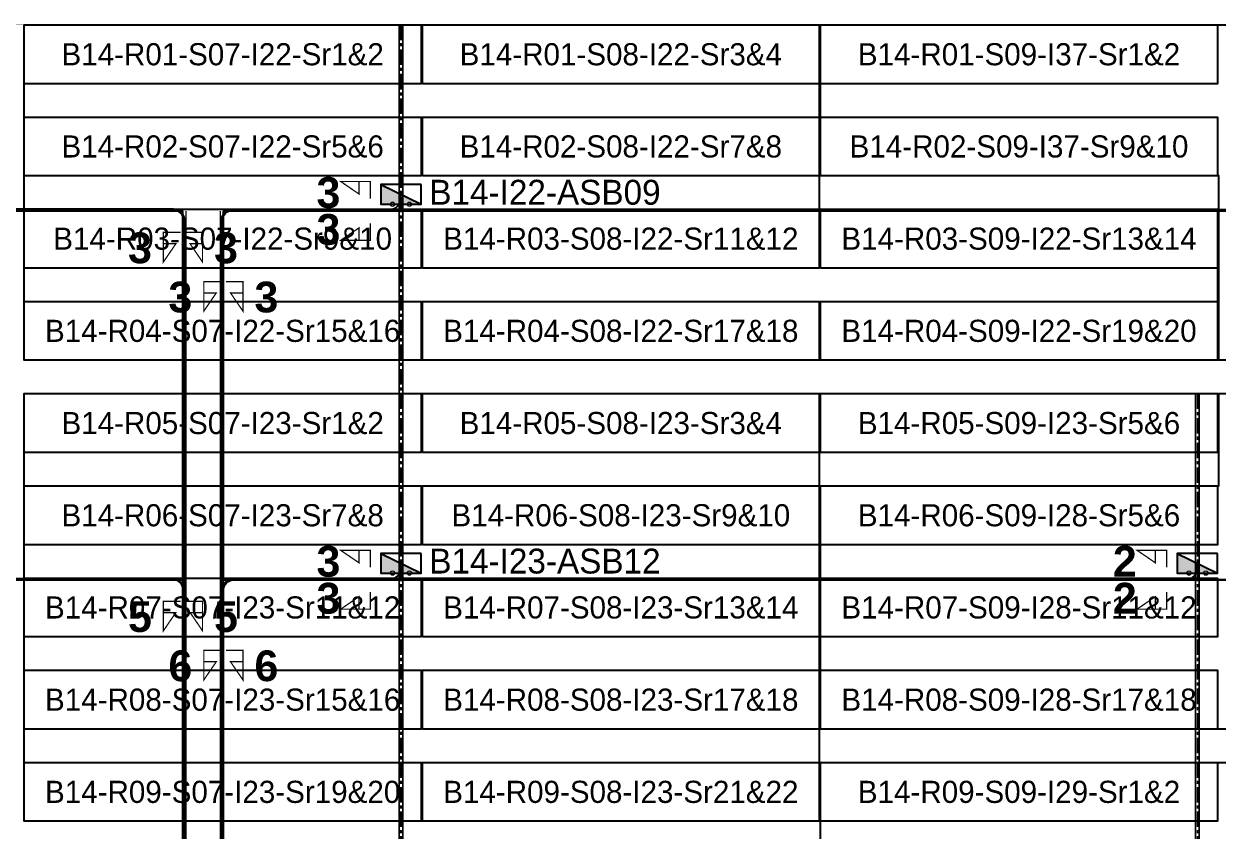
# Model space of a CAD drawing. Header units: metres. Extents: x 529524 to 529977, y 2674144 to 2674419.
# Drawn here: x 529718.4 to 529815.5, y 2674353.5 to 2674419.2 of the extents above; entities that cross this region are included whole.
import ezdxf
from ezdxf.enums import TextEntityAlignment as Align

# ---------------------------------------------------------------- set-up
doc = ezdxf.new("R2010")
doc.units = ezdxf.units.M
doc.linetypes.add('CENTER', pattern=[2, 1.25, -0.25, 0.25, -0.25])
doc.layers.add('Boundary-12.5 MW Block', color=6, linetype='Continuous', lineweight=9)
doc.layers.add('PILE', color=1, linetype='Continuous', lineweight=15)
for name, color, linetype in [('DC Trench BL-14', 40, 'Continuous'), ('E-Inverter Grouping', 2, 'Continuous'), ('Inverter Block-14', 7, 'Continuous'), ('LT Cable(AG) INV to LT Panel BL-14', 2, 'Continuous'), ('Messenger Wire Block-13 (Master Path)', 30, 'Continuous'), ('Messenger Wire Block-14 (MW Path)', 191, 'Continuous'), ('MMS Table Block-14', 8, 'Continuous'), ('Plan Line - DC BL-14', 40, 'Continuous'), ('Section Marking BL-14', 2, 'Continuous')]:
    doc.layers.add(name, color=color, linetype=linetype)
doc.styles.add('BoldTextStyle', font='arialbd.ttf')
doc.styles.get("Standard").update_dxf_attribs({"font": 'Adani Regular.ttf'})

# ---------------------------------------------------------------- blocks, each defined once
blk = doc.blocks.new('MMS Table (32.292 x 4.788)')
at = {"color": 0}
blk.add_lwpolyline([(0, -0.002), (0, 4.786), (32.292, 4.786), (32.292, -0.002)], close=True, dxfattribs=at)
at = {"color": 7}
blk.add_attdef('ID1', text='', height=1.8, dxfattribs=at).set_placement((16.146, 2.392), align=Align.MIDDLE_CENTER)
blk = doc.blocks.new('Inverter Block')
h = blk.add_hatch(color=0)
h.dxf.hatch_style = 1
h.paths.add_polyline_path([(-1.456, 2.269), (-1.456, 0.846), (1.456, 0.846)])
at = {"color": 0}
blk.add_lwpolyline([(1.456, 2.269), (-1.456, 2.269), (-1.456, 0.846), (1.456, 0.846)], close=True, dxfattribs=at)
blk.add_lwpolyline([(-1.456, 2.269), (1.456, 0.846)], dxfattribs=at)
at = {"layer": 'PILE'}
for centre in [(-0.613, 0.846), (0.613, 0.846)]:
    blk.add_circle(centre, 0.156, dxfattribs=at)
at = {"color": 7}
blk.add_attdef('ID', (-1.456, 3.006), '', height=1.8, dxfattribs=at)

msp = doc.modelspace()

# ---------------------------------------------------------------- linework, layer by layer
at = {"layer": 'Boundary-12.5 MW Block', "const_width": 0.05}
msp.add_lwpolyline([(529524.047, 2674419.077), (529945.043, 2674419.077), (529945.043, 2674411.577), (529977.435, 2674411.577), (529977.435, 2674144.289), (529524.047, 2674144.289)], close=True, dxfattribs=at)
at = {"layer": 'DC Trench BL-14', "color": 40, "const_width": 0.15}
for points in [[(529749.202, 2674419.077), (529748.902, 2674419.077), (529748.902, 2674316.791), (529749.202, 2674316.791)], [(529813.986, 2674389.077), (529813.686, 2674389.077), (529813.686, 2674279.289), (529813.986, 2674279.289)]]:
    msp.add_lwpolyline(points, close=True, dxfattribs=at)
at = {"layer": 'E-Inverter Grouping', "color": 3}
msp.add_lwpolyline([(529783.083, 2674404.077), (529815.475, 2674404.077), (529815.475, 2674391.789), (529718.399, 2674391.789), (529718.399, 2674419.077), (529783.083, 2674419.077)], close=True, dxfattribs=at)
at = {"layer": 'E-Inverter Grouping'}
for points in [[(529912.651, 2674419.077), (529912.651, 2674414.289), (529880.259, 2674414.289), (529880.259, 2674391.789), (529815.575, 2674391.789), (529815.575, 2674406.789), (529783.183, 2674406.789), (529783.183, 2674419.077)], [(529783.083, 2674384.289), (529783.083, 2674354.289), (529718.399, 2674354.289), (529718.399, 2674389.077), (529815.475, 2674389.077), (529815.475, 2674384.289)], [(529880.259, 2674361.789), (529783.183, 2674361.789), (529783.183, 2674381.577), (529815.575, 2674381.577), (529815.575, 2674389.077), (529880.259, 2674389.077)], [(529783.183, 2674331.789), (529783.183, 2674359.077), (529880.259, 2674359.077), (529880.259, 2674339.289), (529847.867, 2674339.289), (529847.867, 2674331.789)]]:
    msp.add_lwpolyline(points, close=True, dxfattribs=at)
at = {"layer": 'LT Cable(AG) INV to LT Panel BL-14'}
for points in [[(529741.448, 2674301.775), (529741.082, 2674301.825, -0.182451), (529740.49, 2674302.056), (529739.478, 2674302.968, 0.185325), (529738.876, 2674303.199), (529732.633, 2674303.199, -0.414214), (529731.733, 2674304.099), (529731.733, 2674314.957, 0.065293), (529731.702, 2674315.189), (529731.436, 2674316.186, -0.065293), (529731.406, 2674316.418), (529731.406, 2674403.125, 0.414214), (529730.506, 2674404.025), (529558.978, 2674404.025, -0.414214), (529558.078, 2674404.925), (529558.078, 2674405.19)], [(529741.448, 2674301.8), (529741.082, 2674301.85, -0.182451), (529740.49, 2674302.081), (529739.478, 2674302.993, 0.185325), (529738.876, 2674303.224), (529732.658, 2674303.224, -0.414214), (529731.758, 2674304.124), (529731.758, 2674314.96, 0.065293), (529731.727, 2674315.192), (529731.461, 2674316.189, -0.065293), (529731.431, 2674316.421), (529731.431, 2674403.15, 0.414214), (529730.531, 2674404.05), (529623.762, 2674404.05, -0.414214), (529622.862, 2674404.95), (529622.862, 2674405.19)], [(529741.448, 2674301.825), (529741.082, 2674301.875, -0.182451), (529740.49, 2674302.106), (529739.478, 2674303.018, 0.185325), (529738.876, 2674303.249), (529732.683, 2674303.249, -0.414214), (529731.783, 2674304.149), (529731.783, 2674314.963, 0.065293), (529731.752, 2674315.195), (529731.486, 2674316.193, -0.065293), (529731.456, 2674316.425), (529731.456, 2674403.175, 0.414214), (529730.556, 2674404.075), (529688.546, 2674404.075, -0.414214), (529687.646, 2674404.975), (529687.646, 2674405.19)], [(529741.248, 2674301.729), (529741.757, 2674302.867, 0.105528), (529741.836, 2674303.235), (529741.836, 2674306.203, 0.221878), (529741.514, 2674306.893), (529734.891, 2674312.442, -0.221878), (529734.569, 2674313.132), (529734.569, 2674314.97, 0.019701), (529734.566, 2674315.041), (529734.471, 2674316.248, -0.019701), (529734.468, 2674316.319), (529734.468, 2674403.175, -0.414214), (529735.368, 2674404.075), (529748.153, 2674404.075, 0.414214), (529749.053, 2674404.975), (529749.053, 2674405.19)], [(529743.439, 2674301.725), (529741.082, 2674301.775, -0.182451), (529740.49, 2674302.006), (529739.478, 2674302.918, 0.185325), (529738.876, 2674303.149), (529732.583, 2674303.149, -0.414214), (529731.683, 2674304.049), (529731.683, 2674314.95, 0.065293), (529731.652, 2674315.182), (529731.386, 2674316.18, -0.065293), (529731.356, 2674316.412), (529731.356, 2674373.075, 0.414214), (529730.456, 2674373.975), (529591.37, 2674373.975, -0.414214), (529590.47, 2674374.875), (529590.47, 2674375.19)], [(529743.439, 2674301.75), (529741.082, 2674301.8, -0.182451), (529740.49, 2674302.031), (529739.478, 2674302.943, 0.185325), (529738.876, 2674303.174), (529732.608, 2674303.174, -0.414214), (529731.708, 2674304.074), (529731.708, 2674314.953, 0.065293), (529731.677, 2674315.185), (529731.411, 2674316.183, -0.065293), (529731.381, 2674316.415), (529731.381, 2674373.1, 0.414214), (529730.481, 2674374), (529688.596, 2674374, -0.414214), (529687.696, 2674374.9), (529687.696, 2674375.19)]]:
    msp.add_lwpolyline(points, format="xyb", dxfattribs=at)
at = {"layer": 'LT Cable(AG) INV to LT Panel BL-14', "color": 5}
for points in [[(529742.47, 2674302.21, -0.320888), (529741.861, 2674303.061), (529741.861, 2674306.214, 0.221878), (529741.539, 2674306.904), (529734.916, 2674312.454, -0.221878), (529734.594, 2674313.144), (529734.594, 2674314.971, 0.019701), (529734.591, 2674315.042), (529734.496, 2674316.249, -0.019701), (529734.493, 2674316.32), (529734.493, 2674403.15, -0.414214), (529735.393, 2674404.05), (529845.329, 2674404.05, 0.414214), (529846.229, 2674404.95), (529846.229, 2674405.19)], [(529742.47, 2674302.243, -0.312772), (529741.886, 2674303.086), (529741.886, 2674306.226, 0.221878), (529741.564, 2674306.916), (529734.941, 2674312.466, -0.221878), (529734.619, 2674313.155), (529734.619, 2674314.972, 0.019701), (529734.616, 2674315.043), (529734.521, 2674316.25, -0.019701), (529734.518, 2674316.321), (529734.518, 2674403.125, -0.414214), (529735.418, 2674404.025), (529910.113, 2674404.025, 0.414214), (529911.013, 2674404.925), (529911.013, 2674405.19)], [(529742.47, 2674302.278, -0.304603), (529741.911, 2674303.111), (529741.911, 2674306.238, 0.221878), (529741.589, 2674306.928), (529734.966, 2674312.477, -0.221878), (529734.644, 2674313.167), (529734.644, 2674314.973, 0.019701), (529734.641, 2674315.044), (529734.546, 2674316.251, -0.019701), (529734.543, 2674316.322), (529734.543, 2674373.1, -0.414214), (529735.443, 2674374), (529748.153, 2674374, 0.414214), (529749.053, 2674374.9), (529749.053, 2674375.19)], [(529742.47, 2674302.314, -0.296371), (529741.936, 2674303.136), (529741.936, 2674306.249, 0.221878), (529741.614, 2674306.939), (529734.991, 2674312.489, -0.221878), (529734.669, 2674313.179), (529734.669, 2674314.974, 0.019701), (529734.666, 2674315.044), (529734.571, 2674316.252, -0.019701), (529734.568, 2674316.323), (529734.568, 2674373.075, -0.414214), (529735.468, 2674373.975), (529812.937, 2674373.975, 0.414214), (529813.837, 2674374.875), (529813.837, 2674375.19)], [(529744.539, 2674302.261), (529742.861, 2674302.261, -0.414214), (529741.961, 2674303.161), (529741.961, 2674306.261, 0.221878), (529741.639, 2674306.951), (529735.016, 2674312.501, -0.221878), (529734.694, 2674313.19), (529734.694, 2674314.975, 0.019701), (529734.691, 2674315.045), (529734.596, 2674316.253, -0.019701), (529734.593, 2674316.324), (529734.593, 2674373.05, -0.414214), (529735.493, 2674373.95), (529910.113, 2674373.95, 0.414214), (529911.013, 2674374.85), (529911.013, 2674375.19)]]:
    msp.add_lwpolyline(points, format="xyb", dxfattribs=at)
at = {"layer": 'Messenger Wire Block-13 (Master Path)'}
for points in [[(529556.439, 2674403.937), (529731.318, 2674403.937)], [(529731.318, 2674316.289), (529731.318, 2674403.937)], [(529734.605, 2674316.289), (529734.605, 2674403.937)], [(529734.605, 2674403.937), (529912.651, 2674403.937)], [(529588.831, 2674373.937), (529731.318, 2674373.937)], [(529734.605, 2674373.937), (529912.651, 2674373.937)]]:
    msp.add_lwpolyline(points, dxfattribs=at)
at = {"layer": 'Messenger Wire Block-14 (MW Path)', "const_width": 0.1}
for points in [[(529556.439, 2674403.937), (529731.318, 2674403.937)], [(529731.568, 2674316.289), (529731.568, 2674403.937)], [(529734.355, 2674316.289), (529734.355, 2674403.937)], [(529734.605, 2674403.937), (529912.651, 2674403.937)], [(529588.831, 2674373.937), (529731.318, 2674373.937)], [(529734.605, 2674373.937), (529912.651, 2674373.937)]]:
    msp.add_lwpolyline(points, dxfattribs=at)
at = {"layer": 'Plan Line - DC BL-14', "color": 6, "linetype": 'CENTER'}
for points in [[(529749.053, 2674419.077), (529749.053, 2674316.791)], [(529813.837, 2674389.077), (529813.837, 2674279.289)]]:
    msp.add_lwpolyline(points, dxfattribs=at)
at = {"layer": 'Section Marking BL-14', "color": 94, "lineweight": 35, "true_color": 0x00a500, "const_width": 0.1}
for points in [[(529746.553, 2674404.937), (529746.553, 2674406.327), (529744.153, 2674406.327), (529745.633, 2674405.317), (529745.633, 2674406.327)], [(529731.118, 2674402.187), (529729.728, 2674402.187), (529729.728, 2674399.787), (529730.738, 2674401.267), (529729.728, 2674401.267)], [(529731.518, 2674402.187), (529732.908, 2674402.187), (529732.908, 2674399.787), (529731.898, 2674401.267), (529732.908, 2674401.267)], [(529746.553, 2674402.937), (529746.553, 2674401.547), (529744.153, 2674401.547), (529745.633, 2674402.557), (529745.633, 2674401.547)], [(529734.405, 2674398.187), (529733.015, 2674398.187), (529733.015, 2674395.787), (529734.025, 2674397.267), (529733.015, 2674397.267)], [(529734.805, 2674398.187), (529736.195, 2674398.187), (529736.195, 2674395.787), (529735.185, 2674397.267), (529736.195, 2674397.267)], [(529746.553, 2674374.937), (529746.553, 2674376.327), (529744.153, 2674376.327), (529745.633, 2674375.317), (529745.633, 2674376.327)], [(529811.337, 2674374.937), (529811.337, 2674376.327), (529808.937, 2674376.327), (529810.417, 2674375.317), (529810.417, 2674376.327)], [(529731.118, 2674372.187), (529729.728, 2674372.187), (529729.728, 2674369.787), (529730.738, 2674371.267), (529729.728, 2674371.267)], [(529731.518, 2674372.187), (529732.908, 2674372.187), (529732.908, 2674369.787), (529731.898, 2674371.267), (529732.908, 2674371.267)], [(529746.553, 2674372.937), (529746.553, 2674371.547), (529744.153, 2674371.547), (529745.633, 2674372.557), (529745.633, 2674371.547)], [(529811.337, 2674372.937), (529811.337, 2674371.547), (529808.937, 2674371.547), (529810.417, 2674372.557), (529810.417, 2674371.547)], [(529734.405, 2674368.187), (529733.015, 2674368.187), (529733.015, 2674365.787), (529734.025, 2674367.267), (529733.015, 2674367.267)], [(529734.805, 2674368.187), (529736.195, 2674368.187), (529736.195, 2674365.787), (529735.185, 2674367.267), (529736.195, 2674367.267)]]:
    msp.add_lwpolyline(points, dxfattribs=at)

# ---------------------------------------------------------------- block references
at = {"layer": 'Inverter Block-14'}
ref = msp.add_blockref('Inverter Block', (529749.053, 2674403.525), dxfattribs=dict(at, xscale=1.124999999976148, yscale=1.124999999976148, zscale=1.124999999976148))
ref.add_attrib('ID', 'B14-I22-ASB09', (529751.358, 2674404.443), dxfattribs={"layer": '0', "color": 7, "height": 2.025})
ref = msp.add_blockref('Inverter Block', (529749.053, 2674373.525), dxfattribs=dict(at, xscale=1.124999999976148, yscale=1.124999999976148, zscale=1.124999999976148))
ref.add_attrib('ID', 'B14-I23-ASB12', (529751.358, 2674374.443), dxfattribs={"layer": '0', "color": 7, "height": 2.025})
ref = msp.add_blockref('Inverter Block', (529813.837, 2674373.525), dxfattribs=dict(at, xscale=1.124999999976148, yscale=1.124999999976148, zscale=1.124999999976148))
ref.add_attrib('ID', 'B14-I28-ASB12', (529816.142, 2674374.443), dxfattribs={"layer": '0', "color": 7, "height": 2.025})
at = {"layer": 'MMS Table Block-14'}
for p, values in [((529718.399, 2674414.291), {'ID1': 'B14-R01-S07-I22-Sr1&2'}), ((529750.791, 2674414.291), {'ID1': 'B14-R01-S08-I22-Sr3&4'}), ((529783.183, 2674414.291), {'ID1': 'B14-R01-S09-I37-Sr1&2'}), ((529718.399, 2674406.791), {'ID1': 'B14-R02-S07-I22-Sr5&6'}), ((529750.791, 2674406.791), {'ID1': 'B14-R02-S08-I22-Sr7&8'}), ((529783.183, 2674406.791), {'ID1': 'B14-R02-S09-I37-Sr9&10'}), ((529718.399, 2674399.291), {'ID1': 'B14-R03-S07-I22-Sr9&10'}), ((529750.791, 2674399.291), {'ID1': 'B14-R03-S08-I22-Sr11&12'}), ((529783.183, 2674399.291), {'ID1': 'B14-R03-S09-I22-Sr13&14'}), ((529718.399, 2674391.791), {'ID1': 'B14-R04-S07-I22-Sr15&16'}), ((529750.791, 2674391.791), {'ID1': 'B14-R04-S08-I22-Sr17&18'}), ((529783.183, 2674391.791), {'ID1': 'B14-R04-S09-I22-Sr19&20'}), ((529718.399, 2674384.291), {'ID1': 'B14-R05-S07-I23-Sr1&2'}), ((529750.791, 2674384.291), {'ID1': 'B14-R05-S08-I23-Sr3&4'}), ((529783.183, 2674384.291), {'ID1': 'B14-R05-S09-I23-Sr5&6'}), ((529718.399, 2674376.791), {'ID1': 'B14-R06-S07-I23-Sr7&8'}), ((529750.791, 2674376.791), {'ID1': 'B14-R06-S08-I23-Sr9&10'}), ((529783.183, 2674376.791), {'ID1': 'B14-R06-S09-I28-Sr5&6'}), ((529718.399, 2674369.291), {'ID1': 'B14-R07-S07-I23-Sr11&12'}), ((529750.791, 2674369.291), {'ID1': 'B14-R07-S08-I23-Sr13&14'}), ((529783.183, 2674369.291), {'ID1': 'B14-R07-S09-I28-Sr11&12'}), ((529718.399, 2674361.791), {'ID1': 'B14-R08-S07-I23-Sr15&16'}), ((529750.791, 2674361.791), {'ID1': 'B14-R08-S08-I23-Sr17&18'}), ((529783.183, 2674361.791), {'ID1': 'B14-R08-S09-I28-Sr17&18'}), ((529718.399, 2674354.291), {'ID1': 'B14-R09-S07-I23-Sr19&20'}), ((529750.791, 2674354.291), {'ID1': 'B14-R09-S08-I23-Sr21&22'}), ((529783.183, 2674354.291), {'ID1': 'B14-R09-S09-I29-Sr1&2'})]:
    msp.add_blockref('MMS Table (32.292 x 4.788)', p, dxfattribs=at).add_auto_attribs(values)

# ---------------------------------------------------------------- texts
at = {"layer": 'Section Marking BL-14', "color": 94, "true_color": 0x00a500, "style": 'BoldTextStyle'}
for s, p in [('3', (529743.153, 2674405.437)), ('3', (529743.153, 2674402.437)), ('3', (529727.818, 2674400.937)), ('3', (529734.818, 2674400.937)), ('3', (529731.105, 2674396.937)), ('3', (529738.105, 2674396.937)), ('3', (529743.153, 2674375.437)), ('2', (529807.937, 2674375.437)), ('3', (529743.153, 2674372.437)), ('2', (529807.937, 2674372.437)), ('5', (529727.818, 2674370.937)), ('5', (529734.818, 2674370.937)), ('6', (529731.105, 2674366.937)), ('6', (529738.105, 2674366.937))]:
    msp.add_text(s, height=2.5, dxfattribs=at).set_placement(p, align=Align.MIDDLE_CENTER)

doc.saveas('drawing.dxf')
